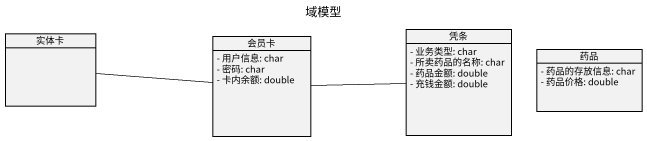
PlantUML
@startuml
title 域模型
hide circle
hide empty members
skinparam classAttributeIconSize 0
class 实体卡
class 会员卡 {
  - 用户信息: char
  - 密码: char
  - 卡内余额: double
}
class 凭条 {
  - 业务类型: char
  - 所卖药品的名称: char
  - 药品金额: double
  - 充钱金额: double
}
class 药品 {
  - 药品的存放信息: char
  - 药品价格: double
}
实体卡 -right- 会员卡
会员卡 -right- 凭条
@enduml
